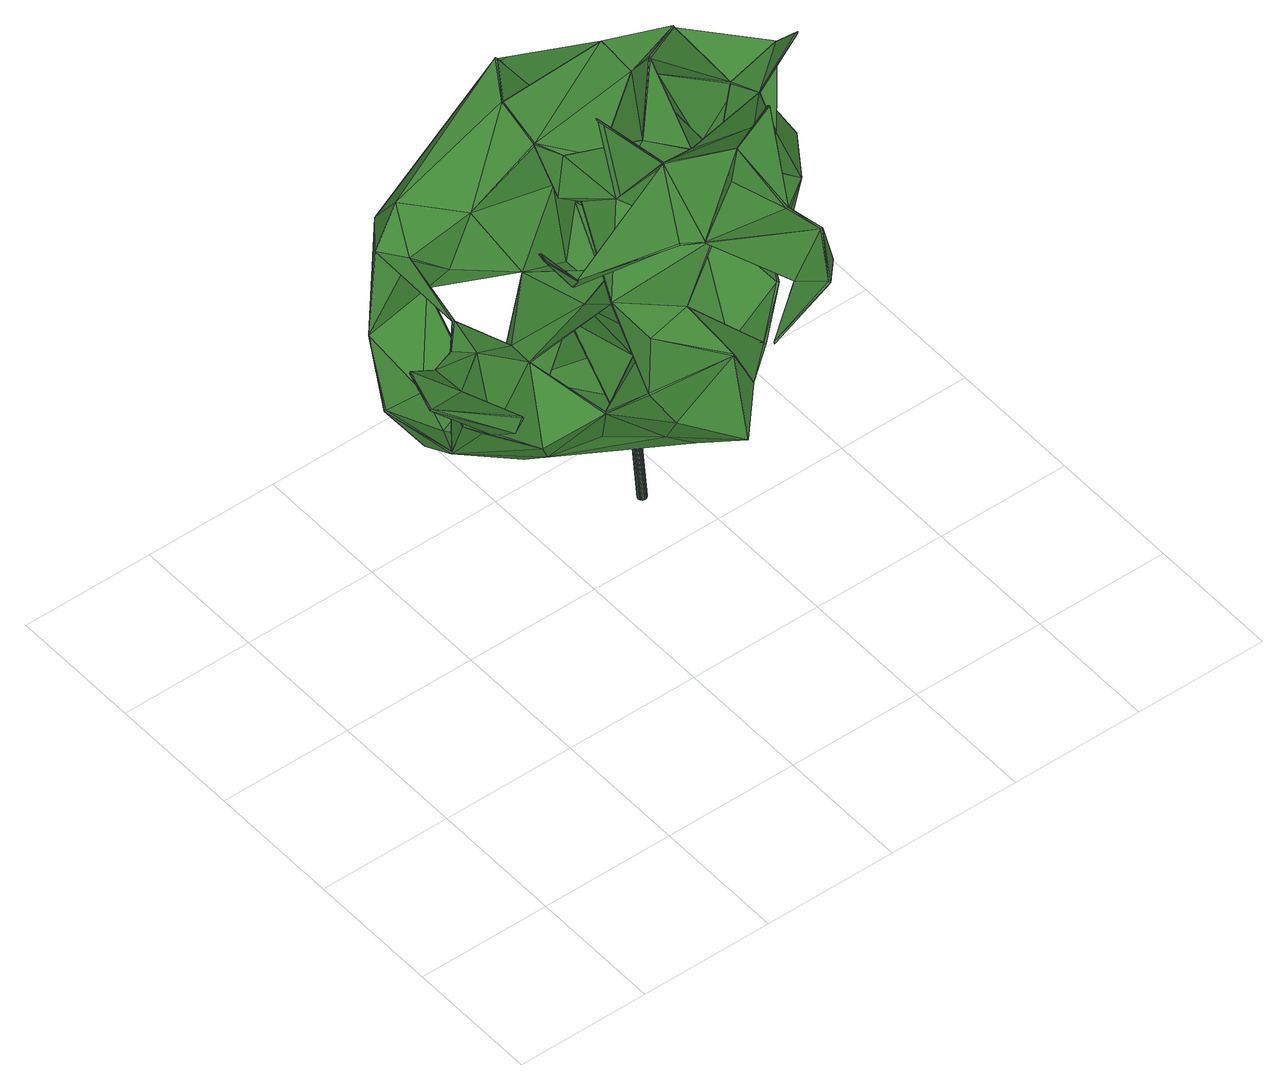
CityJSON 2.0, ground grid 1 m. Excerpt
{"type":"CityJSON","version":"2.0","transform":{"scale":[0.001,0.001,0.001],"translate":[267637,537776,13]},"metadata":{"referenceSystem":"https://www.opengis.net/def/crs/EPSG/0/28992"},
"CityObjects":{
"tree1":{"type":"SolitaryVegetationObject","attributes":{"gtid":617,"crown_width_m":3.21,"crown_median_z":15.39,"crown_r50_m":0.217,"crown_porosity":0.941,"trunk_H_m":2.22,"trunk_DBH_m":0.0629,"trunk_radius_m":0.0315,"trunk_base_height_m":13.17,"original_gtid":"619"},"geometry":[{"type":"Solid","lod":"3","boundaries":[[[[0,1,2]],[[3,4,5]],[[6,7,8]],[[9,10,11]],[[12,13,14]],[[15,16,17]],[[18,19,1]],[[20,21,22]],[[18,23,24]],[[25,26,27]],[[28,29,30]],[[31,32,33]],[[34,35,36]],[[31,37,32]],[[38,39,40]],[[41,42,43]],[[44,45,46]],[[47,8,48]],[[49,50,51]],[[24,52,18]],[[53,54,55]],[[54,20,55]],[[56,57,58]],[[59,60,61]],[[62,63,33]],[[64,65,66]],[[5,67,3]],[[68,69,70]],[[71,72,73]],[[73,72,6]],[[54,74,75]],[[17,76,77]],[[59,67,78]],[[79,80,64]],[[73,81,82]],[[83,82,81]],[[17,77,84]],[[17,84,85]],[[86,87,10]],[[88,89,90]],[[91,92,93]],[[94,52,95]],[[95,52,24]],[[96,37,31]],[[59,97,98]],[[94,99,52]],[[49,99,94]],[[100,101,102]],[[103,101,100]],[[9,104,10]],[[105,106,107]],[[105,107,108]],[[35,97,109]],[[110,111,112]],[[113,114,3]],[[115,116,117]],[[118,119,103]],[[120,23,1]],[[51,50,121]],[[17,85,15]],[[9,11,109]],[[35,86,36]],[[122,69,27]],[[99,49,51]],[[61,109,97]],[[123,10,104]],[[33,124,62]],[[62,124,125]],[[116,126,127]],[[51,121,128]],[[129,130,131]],[[113,55,132]],[[33,28,31]],[[118,133,134]],[[34,135,136]],[[12,137,93]],[[121,10,128]],[[6,8,138]],[[70,69,122]],[[139,121,86]],[[40,39,140]],[[141,142,143]],[[144,145,38]],[[8,7,146]],[[83,147,148]],[[48,149,16]],[[48,150,149]],[[78,67,5]],[[151,70,122]],[[17,16,76]],[[87,35,109]],[[152,153,154]],[[152,154,30]],[[112,111,155]],[[156,124,157]],[[74,53,158]],[[14,13,144]],[[50,159,153]],[[160,30,154]],[[161,162,37]],[[163,164,165]],[[166,122,27]],[[26,166,27]],[[166,151,122]],[[37,124,32]],[[33,32,124]],[[96,167,115]],[[40,137,168]],[[15,169,48]],[[68,70,170]],[[99,44,46]],[[79,66,104]],[[171,55,172]],[[53,55,171]],[[58,173,56]],[[174,13,12]],[[12,175,174]],[[168,137,14]],[[5,85,84]],[[149,5,84]],[[118,176,177]],[[39,91,178]],[[179,180,71]],[[181,23,120]],[[87,109,11]],[[128,123,92]],[[182,55,113]],[[14,137,12]],[[20,156,157]],[[34,36,135]],[[183,184,97]],[[129,131,112]],[[185,174,175]],[[73,186,187]],[[3,188,4]],[[6,187,189]],[[33,63,28]],[[138,148,147]],[[172,55,182]],[[45,190,46]],[[102,191,141]],[[102,141,103]],[[168,14,192]],[[168,192,40]],[[193,194,195]],[[196,194,193]],[[197,198,64]],[[109,60,9]],[[50,36,86]],[[97,199,200]],[[131,130,201]],[[202,106,105]],[[155,118,177]],[[3,203,82]],[[21,204,22]],[[205,206,130]],[[191,190,45]],[[14,144,192]],[[124,37,162]],[[128,92,38]],[[91,38,92]],[[12,93,175]],[[154,119,207]],[[151,166,170]],[[151,170,70]],[[152,208,153]],[[175,93,92]],[[175,92,123]],[[68,209,146]],[[202,79,104]],[[81,73,138]],[[138,73,6]],[[68,7,6]],[[191,45,64]],[[150,210,78]],[[74,54,53]],[[64,66,79]],[[125,156,211]],[[52,0,18]],[[19,18,0]],[[51,145,144]],[[208,143,142]],[[208,80,143]],[[50,208,142]],[[153,208,50]],[[50,212,36]],[[213,211,203]],[[132,203,211]],[[29,214,215]],[[94,216,217]],[[218,43,42]],[[219,159,50]],[[20,171,132]],[[220,172,221]],[[121,50,86]],[[35,87,86]],[[222,223,58]],[[198,197,133]],[[191,94,217]],[[217,190,191]],[[94,224,49]],[[39,38,91]],[[141,64,142]],[[174,19,13]],[[174,185,19]],[[225,226,227]],[[207,226,225]],[[93,228,91]],[[30,167,229]],[[30,229,28]],[[228,178,91]],[[187,71,73]],[[230,231,161]],[[25,27,69]],[[166,26,170]],[[93,140,228]],[[137,140,93]],[[137,40,140]],[[146,209,150]],[[68,146,7]],[[148,169,188]],[[148,82,83]],[[148,188,82]],[[157,124,162]],[[194,232,233]],[[68,25,209]],[[78,5,149]],[[139,86,10]],[[139,10,121]],[[11,10,87]],[[234,235,119]],[[236,34,165]],[[158,22,193]],[[195,158,193]],[[195,74,158]],[[220,203,172]],[[68,26,25]],[[215,214,136]],[[152,215,136]],[[213,223,62]],[[3,82,188]],[[224,50,49]],[[173,98,97]],[[5,4,85]],[[170,26,68]],[[237,238,239]],[[238,75,239]],[[240,211,156]],[[132,211,240]],[[52,217,0]],[[118,110,120]],[[150,209,210]],[[241,60,59]],[[118,111,110]],[[175,134,185]],[[52,190,217]],[[94,159,219]],[[132,55,20]],[[51,44,99]],[[144,44,51]],[[138,169,148]],[[54,75,88]],[[125,211,213]],[[234,24,235]],[[3,242,113]],[[242,82,113]],[[3,213,203]],[[243,244,43]],[[29,63,214]],[[3,67,242]],[[245,120,1]],[[118,246,119]],[[155,111,118]],[[28,63,29]],[[30,29,152]],[[162,161,231]],[[73,82,186]],[[71,180,72]],[[179,72,180]],[[107,247,248]],[[249,127,160]],[[116,127,249]],[[164,240,90]],[[177,205,155]],[[59,61,97]],[[128,10,123]],[[213,114,240]],[[3,114,213]],[[9,60,241]],[[160,227,249]],[[235,249,227]],[[154,153,102]],[[235,226,119]],[[176,134,123]],[[123,134,175]],[[154,103,119]],[[103,100,102]],[[250,141,80]],[[141,143,80]],[[160,167,30]],[[18,1,23]],[[24,251,235]],[[235,227,226]],[[224,219,50]],[[76,16,149]],[[213,62,125]],[[252,253,120]],[[105,198,250]],[[202,105,250]],[[186,238,187]],[[165,184,183]],[[113,254,255]],[[82,203,113]],[[256,255,254]],[[68,6,69]],[[220,221,254]],[[146,150,8]],[[106,104,9]],[[176,123,107]],[[108,107,123]],[[247,107,241]],[[118,134,176]],[[126,115,167]],[[126,167,160]],[[234,257,24]],[[119,226,207]],[[258,238,237]],[[160,207,225]],[[154,207,160]],[[69,209,25]],[[13,44,144]],[[94,219,224]],[[64,141,191]],[[153,159,102]],[[96,115,117]],[[103,141,118]],[[58,163,98]],[[173,58,98]],[[181,120,253]],[[185,1,19]],[[255,256,182]],[[172,182,256]],[[259,247,260]],[[177,247,259]],[[240,156,20]],[[88,242,89]],[[34,97,35]],[[34,199,97]],[[28,96,31]],[[47,48,169]],[[47,169,138]],[[48,16,15]],[[258,261,194]],[[225,227,160]],[[19,2,197]],[[132,171,172]],[[141,250,198]],[[118,245,217]],[[36,212,208]],[[157,21,20]],[[258,237,261]],[[195,261,237]],[[98,163,165]],[[23,251,24]],[[128,145,51]],[[64,50,142]],[[89,242,67]],[[191,159,94]],[[102,159,191]],[[217,216,257]],[[205,130,155]],[[29,215,152]],[[136,222,56]],[[95,216,94]],[[197,2,133]],[[134,133,2]],[[118,141,133]],[[198,133,141]],[[185,2,1]],[[6,209,69]],[[189,209,6]],[[262,76,149]],[[149,150,78]],[[262,77,76]],[[195,239,74]],[[136,208,152]],[[213,240,164]],[[102,101,154]],[[103,154,101]],[[171,158,53]],[[262,84,77]],[[149,84,262]],[[190,52,46]],[[20,22,171]],[[22,158,171]],[[187,260,247]],[[187,258,260]],[[99,46,52]],[[198,105,108]],[[64,45,44]],[[13,197,44]],[[13,19,197]],[[64,44,197]],[[241,210,187]],[[82,242,186]],[[20,88,240]],[[4,169,85]],[[85,169,15]],[[240,113,132]],[[90,240,88]],[[259,205,177]],[[34,136,56]],[[56,165,34]],[[96,117,37]],[[120,110,252]],[[259,252,110]],[[138,8,263]],[[176,248,177]],[[107,248,176]],[[62,223,214]],[[222,214,223]],[[240,114,113]],[[203,132,172]],[[136,214,222]],[[264,164,90]],[[243,43,218]],[[187,210,189]],[[209,189,210]],[[163,58,223]],[[163,223,164]],[[62,214,63]],[[164,223,213]],[[21,231,230]],[[230,116,21]],[[120,245,118]],[[162,21,157]],[[162,231,21]],[[61,60,109]],[[65,108,66]],[[108,104,66]],[[79,202,80]],[[250,80,202]],[[65,198,108]],[[108,123,104]],[[188,169,4]],[[116,230,117]],[[48,8,150]],[[187,247,241]],[[260,252,259]],[[194,181,253]],[[260,258,253]],[[252,260,253]],[[194,253,258]],[[181,194,196]],[[182,113,255]],[[259,112,205]],[[205,112,206]],[[242,88,75]],[[234,246,257]],[[119,246,234]],[[59,89,67]],[[59,90,89]],[[165,265,236]],[[54,88,20]],[[237,239,195]],[[98,183,59]],[[183,97,200]],[[59,183,90]],[[90,183,264]],[[22,266,193]],[[264,165,164]],[[98,165,183]],[[181,266,267]],[[196,266,181]],[[23,181,251]],[[267,251,181]],[[266,251,267]],[[235,251,268]],[[268,251,266]],[[22,268,266]],[[22,204,268]],[[249,204,116]],[[249,235,204]],[[47,263,8]],[[138,263,47]],[[247,177,248]],[[74,239,75]],[[230,161,117]],[[37,117,161]],[[264,265,165]],[[183,265,264]],[[238,258,187]],[[217,257,246]],[[6,72,179]],[[259,110,112]],[[115,126,116]],[[217,246,118]],[[64,198,65]],[[222,57,56]],[[58,57,222]],[[183,200,199]],[[160,127,126]],[[136,135,208]],[[36,208,135]],[[183,236,265]],[[199,34,236]],[[183,199,236]],[[56,184,165]],[[173,97,184]],[[116,204,21]],[[235,268,204]],[[131,201,112]],[[156,125,124]],[[193,269,196]],[[56,173,184]],[[78,210,59]],[[39,270,140]],[[266,269,193]],[[178,228,270]],[[42,271,218]],[[228,140,270]],[[266,196,269]],[[241,59,210]],[[129,112,155]],[[129,155,130]],[[201,130,206]],[[201,206,112]],[[0,245,1]],[[134,2,185]],[[38,145,128]],[[242,75,238]],[[242,238,186]],[[208,212,80]],[[80,212,64]],[[64,212,50]],[[195,233,261]],[[194,233,195]],[[178,270,39]],[[95,24,216]],[[24,257,216]],[[203,220,113]],[[42,41,271]],[[243,218,244]],[[41,244,271]],[[271,244,218]],[[41,43,244]],[[104,106,202]],[[0,217,245]],[[28,229,96]],[[167,96,229]],[[241,107,9]],[[106,9,107]],[[0,2,19]],[[138,83,81]],[[147,83,138]],[[40,192,38]],[[187,6,71]],[[179,71,6]],[[38,192,144]],[[261,232,194]],[[261,233,232]],[[254,113,220]],[[256,221,172]],[[256,254,221]],[[272,273,274]],[[272,274,275]],[[275,274,276]],[[275,276,277]],[[274,273,278]],[[274,278,276]],[[276,278,279]],[[276,279,277]],[[278,273,280]],[[278,280,279]],[[279,280,281]],[[279,281,277]],[[280,273,282]],[[280,282,281]],[[281,282,283]],[[281,283,277]],[[282,273,284]],[[282,284,283]],[[283,284,285]],[[283,285,277]],[[284,273,286]],[[284,286,285]],[[285,286,287]],[[285,287,277]],[[286,273,288]],[[286,288,287]],[[287,288,289]],[[287,289,277]],[[288,273,290]],[[288,290,289]],[[289,290,291]],[[289,291,277]],[[290,273,292]],[[290,292,291]],[[291,292,293]],[[291,293,277]],[[292,273,294]],[[292,294,293]],[[293,294,295]],[[293,295,277]],[[294,273,296]],[[294,296,295]],[[295,296,297]],[[295,297,277]],[[296,273,298]],[[296,298,297]],[[297,298,299]],[[297,299,277]],[[298,273,300]],[[298,300,299]],[[299,300,301]],[[299,301,277]],[[300,273,302]],[[300,302,301]],[[301,302,303]],[[301,303,277]],[[302,273,304]],[[302,304,303]],[[303,304,305]],[[303,305,277]],[[304,273,306]],[[304,306,305]],[[305,306,307]],[[305,307,277]],[[306,273,308]],[[306,308,307]],[[307,308,309]],[[307,309,277]],[[308,273,310]],[[308,310,309]],[[309,310,311]],[[309,311,277]],[[310,273,312]],[[310,312,311]],[[311,312,313]],[[311,313,277]],[[312,273,314]],[[312,314,313]],[[313,314,315]],[[313,315,277]],[[314,273,316]],[[314,316,315]],[[315,316,317]],[[315,317,277]],[[316,273,318]],[[316,318,317]],[[317,318,319]],[[317,319,277]],[[318,273,320]],[[318,320,319]],[[319,320,321]],[[319,321,277]],[[320,273,272]],[[320,272,321]],[[321,272,275]],[[321,275,277]]]]}]}
},
"vertices":[
[1527,3277,2423],[1529,3278,2437],[1436,2714,2376],[3312,1982,3003],[3206,1360,3044],[3199,1363,3032],[2523,1959,3692],[2261,1463,3537],[2388,1367,3546],[1980,1425,2395],[1886,1744,2018],[1978,1413,2388],[1033,2401,2436],[1255,2526,2357],[1026,2406,2426],[3086,1048,3483],[2915,776,3322],[2919,763,3319],[1362,3419,2490],[1424,2715,2377],[3236,3150,3135],[3684,3495,2569],[3242,3477,3146],[1648,3566,2635],[1698,3838,2251],[1643,1764,3296],[1629,1703,3400],[1639,1776,3294],[3937,3049,1633],[3525,2897,1475],[3392,3480,1552],[4369,3346,1754],[4377,3342,1761],[4447,3009,1921],[2642,1773,1276],[2629,1233,1717],[2636,1764,1266],[4267,3583,2301],[1065,1866,2255],[994,1547,2565],[662,1992,2629],[3808,2525,2374],[3998,3075,2095],[3936,2456,1863],[1242,2496,1495],[1419,2801,1327],[1154,3047,1485],[3042,1361,3439],[3072,1051,3479],[1263,2788,1297],[1669,2297,1313],[1234,2486,1487],[1322,3433,1749],[3579,3163,3303],[3133,2848,3553],[3698,2741,3067],[3235,1826,1716],[3482,1991,1992],[3485,1986,2003],[2603,1817,2473],[2300,1806,2386],[2656,1414,2332],[4087,2509,2142],[3943,2448,1853],[1746,2374,1357],[1495,2186,1773],[1625,2004,1614],[2773,1767,3009],[1636,1714,3401],[1646,1773,3302],[1564,2000,3466],[2314,2360,3903],[2315,2356,3913],[2533,1963,3696],[3130,2853,3567],[3129,2843,3562],[2598,931,2857],[2597,923,2848],[2768,1753,3009],[2084,2018,1496],[2289,2128,1419],[2832,1597,3927],[3286,1988,3523],[3138,1668,4060],[2892,1075,3095],[3217,1109,3068],[2386,1757,1484],[2187,1403,2019],[2956,2500,3196],[2586,2249,2774],[2872,2363,2459],[1007,1554,2570],[1076,1870,2264],[1014,2109,2486],[1519,3155,1354],[1707,3683,1753],[3973,3374,2008],[2846,1446,1931],[3177,1757,1833],[1142,3051,1481],[2755,2754,1590],[2913,2963,1578],[2259,3044,1086],[2595,3045,1906],[1895,1755,2022],[2247,2397,2243],[2297,1816,2375],[2147,2012,2632],[1674,2249,2213],[2647,1403,2328],[2604,3166,2500],[2603,3037,1915],[2845,3245,2138],[3695,2451,3205],[3673,2274,3009],[3533,3503,2143],[3523,3501,2153],[3592,3807,2143],[2205,2986,2112],[2504,3491,2094],[1990,3234,2583],[1619,1995,1605],[1557,2008,3459],[1670,2247,2226],[4243,3286,2365],[3816,2524,2383],[3386,3478,1566],[3003,3551,1586],[1484,1877,1855],[3278,2627,1772],[3269,2557,2306],[3583,3213,2138],[3696,2743,3054],[1714,2565,1985],[1695,2454,2194],[2645,1772,1265],[3140,2056,1604],[729,2275,2716],[2826,1588,3936],[2078,2016,1483],[675,1990,2635],[2358,2707,1806],[2257,3033,1081],[2788,2671,1332],[1073,2173,2078],[1207,2138,1963],[2255,1454,3531],[3140,1656,4066],[3146,1659,4055],[2885,1086,3102],[2389,1371,3532],[1394,1753,3694],[3264,2718,1234],[2264,3039,1073],[2996,3546,1574],[2648,2653,1867],[3573,2891,2476],[3693,3486,2574],[3582,3175,3305],[2253,3043,1076],[3063,3837,1627],[4021,3688,2500],[4021,3676,2506],[3474,1995,2000],[3267,2545,2314],[3138,2052,1617],[1400,1743,3690],[3392,3488,1561],[725,2273,2704],[3057,1360,3441],[1406,1753,3693],[3580,3170,3292],[3987,2632,3338],[3185,1745,1830],[1261,2520,2367],[1381,2418,2357],[2250,2407,2254],[2531,2408,2387],[1019,1493,2729],[2305,2355,3910],[2311,2367,3914],[2444,3489,3094],[3974,2631,3344],[2617,2042,1990],[3175,1749,1824],[1433,2705,2384],[2933,2203,3369],[2396,2275,3212],[3107,1658,3470],[2529,1957,3683],[1490,3098,1397],[1814,2955,1344],[1004,2112,2475],[3234,3469,3154],[2444,3151,2986],[3222,3150,3141],[2457,3489,3087],[1705,2566,1977],[1715,2555,1979],[2397,1761,1493],[2605,2035,1992],[3075,3135,2581],[2422,2132,1900],[3685,2265,3009],[2964,3698,2633],[2780,2644,2573],[2983,2904,2670],[2549,3913,1649],[2640,2165,1293],[2262,1466,3525],[2764,1762,3014],[3507,2623,2641],[2288,2116,1413],[3807,2516,2384],[3808,2376,1893],[3284,2614,1769],[1717,3678,1760],[1746,3370,1955],[3700,3124,1834],[1809,2947,1333],[3706,2452,3195],[3980,2623,3340],[3630,2247,1983],[3628,2249,1997],[1422,2799,1312],[2550,3927,1645],[2543,3922,1654],[2555,3922,1655],[1021,1507,2734],[3702,3137,1826],[3590,3818,2150],[3777,3646,2444],[2712,2936,2664],[2977,2916,2674],[1992,3248,2578],[2600,3798,2231],[2642,2156,1306],[2812,2528,3278],[2806,2517,3285],[3122,2852,3558],[3494,2619,2644],[2148,2010,2647],[2947,2202,3368],[3517,2906,1484],[3808,2387,1902],[1829,3253,2161],[1836,3264,2162],[2357,2577,2973],[2573,2253,2767],[2817,3551,2100],[2357,2694,1811],[2599,3746,3185],[2436,3147,2974],[2433,3151,2984],[3891,2304,3726],[3883,2313,3728],[3895,2311,3735],[1807,3554,2098],[2442,2863,3106],[2703,2928,2657],[2252,2679,2990],[2693,2844,2835],[2602,938,2848],[2806,1622,3623],[2732,2345,2184],[2652,2644,1856],[2605,3736,3186],[2596,3743,3195],[2962,3708,2641],[2957,3694,2643],[1012,1502,2730],[3569,2889,2462],[2781,2449,171],[2750,2450,170],[2781,2457,171],[2685,2590,2388],[2684,2598,2387],[2654,2592,2386],[2778,2464,170],[2682,2606,2387],[2773,2471,169],[2677,2613,2386],[2767,2477,169],[2671,2618,2385],[2760,2480,168],[2664,2622,2385],[2752,2482,168],[2656,2623,2384],[2744,2481,167],[2647,2623,2384],[2736,2479,167],[2640,2620,2384],[2729,2474,167],[2633,2615,2384],[2724,2468,167],[2627,2609,2384],[2720,2460,168],[2624,2602,2384],[2718,2452,168],[2622,2594,2385],[2719,2444,169],[2623,2586,2385],[2722,2436,169],[2625,2578,2386],[2726,2430,170],[2630,2571,2387],[2732,2424,170],[2636,2566,2387],[2740,2421,171],[2644,2562,2388],[2748,2419,171],[2652,2561,2388],[2756,2420,172],[2660,2561,2389],[2764,2422,172],[2668,2564,2389],[2771,2427,172],[2674,2568,2389],[2776,2433,172],[2680,2575,2389],[2780,2441,172],[2683,2582,2388]
]}
